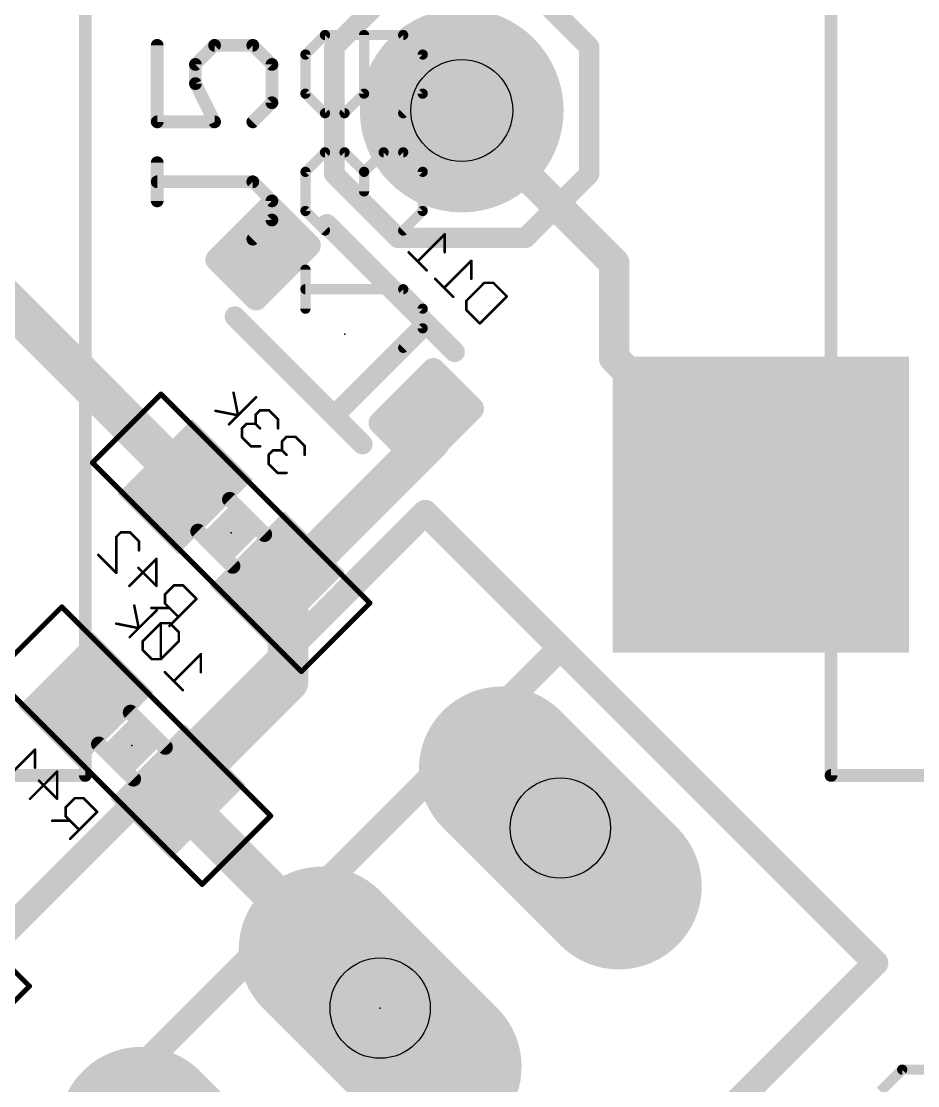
# Model space of a CAD drawing. Extents: x -76 to 580, y -41 to 95.
# Drawn here: x 292.28 to 301.21, y 15.35 to 25.96 of the extents above; entities that cross this region are included whole.
import ezdxf

# ---------------------------------------------------------------- set-up
doc = ezdxf.new("R2010")
doc.units = 0
for name, color, linetype in [('1', 22, 'CONTINUOUS'), ('16', 175, 'CONTINUOUS'), ('17', 82, 'CONTINUOUS'), ('21', 32, 'CONTINUOUS'), ('23', 7, 'CONTINUOUS'), ('24', 7, 'CONTINUOUS'), ('25', 253, 'CONTINUOUS'), ('26', 253, 'CONTINUOUS'), ('27', 253, 'CONTINUOUS'), ('28', 253, 'CONTINUOUS'), ('29', 253, 'CONTINUOUS'), ('30', 253, 'CONTINUOUS'), ('31', 253, 'CONTINUOUS'), ('32', 253, 'CONTINUOUS'), ('36', 253, 'CONTINUOUS'), ('40', 175, 'CONTINUOUS'), ('44', 253, 'CONTINUOUS'), ('51', 53, 'CONTINUOUS'), ('52', 253, 'CONTINUOUS')]:
    doc.layers.add(name, color=color, linetype=linetype)

# ---------------------------------------------------------------- blocks, each defined once
blk = doc.blocks.new('RECT100800X132800R30')
at = {"const_width": 0.0945}
blk.add_lwpolyline([(0.2677, -0.3205), (0.2677, 0.3205, 0.4142), (0.2205, 0.3678), (-0.2205, 0.3678, 0.4142), (-0.2677, 0.3205), (-0.2677, -0.3205, 0.4142), (-0.2205, -0.3678), (0.2205, -0.3678, 0.4142)], format="xyb", close=True, dxfattribs=at)
blk.add_solid([(-0.2441, -0.3441), (0.2441, -0.3441), (-0.2441, 0.3441), (0.2441, 0.3441)])
blk = doc.blocks.new('RECT125184X157184R30')
at = {"const_width": 0.1174}
blk.add_lwpolyline([(0.3325, -0.3738), (0.3325, 0.3738, 0.4142), (0.2738, 0.4325), (-0.2738, 0.4325, 0.4142), (-0.3325, 0.3738), (-0.3325, -0.3738, 0.4142), (-0.2738, -0.4325), (0.2738, -0.4325, 0.4142)], format="xyb", close=True, dxfattribs=at)
blk.add_solid([(-0.2992, -0.3992), (0.2992, -0.3992), (-0.2992, 0.3992), (0.2992, 0.3992)])
blk = doc.blocks.new('RECT')
blk.add_solid([(-0.5, -0.5), (0.5, -0.5), (-0.5, 0.5), (0.5, 0.5)])
blk = doc.blocks.new('ROUNDP')
at = {"const_width": 0.5}
blk.add_lwpolyline([(0, -0.25, 1), (0, 0.25, 1), (0, -0.25)], format="xyb", dxfattribs=at)
blk = doc.blocks.new('LONGP100')
at = {"const_width": 1}
blk.add_lwpolyline([(-0.5, 0), (0.5, 0)], dxfattribs=at)
at = {"const_width": 0.5}
for points in [[(-0.5, 0.25, 1), (-0.5, -0.25)], [(0.5, -0.25, 1), (0.5, 0.25)]]:
    blk.add_lwpolyline(points, format="xyb", dxfattribs=at)

msp = doc.modelspace()

# ---------------------------------------------------------------- linework, layer by layer
at = {"layer": '1', "const_width": 0.3048}
for points in [[(298.1869, 23.5494), (296.6667, 25.0697)], [(298.1869, 22.603), (298.1869, 23.5494)], [(299.6488, 21.1411), (298.1869, 22.603)]]:
    msp.add_lwpolyline(points, dxfattribs=at)
at = {"layer": '1', "const_width": 0.1524}
for points in [[(296.7205, 25.1236, 1), (296.6128, 25.0158)], [(298.2631, 23.5494, 1), (298.1107, 23.5494)], [(298.133, 23.4956, 1), (298.2408, 23.6033)], [(298.2408, 22.6569, 1), (298.133, 22.5491)], [(298.1107, 22.603, 1), (298.2631, 22.603)], [(299.5949, 21.0872, 1), (299.7027, 21.195)]]:
    msp.add_lwpolyline(points, format="xyb", dxfattribs=at)
at = {"layer": '16'}
for points, const_width in [([(290.4088, 24.8902), (293.9089, 21.39)], 0.4064), ([(296.3131, 21.9557), (296.3131, 22.0264)], 0.3048), ([(296.3485, 21.7789), (296.3485, 21.9203)], 0.4064), ([(296.3485, 21.9203), (296.3131, 21.9557)], 0.3048), ([(294.9342, 20.3647), (296.3485, 21.7789)], 0.4064), ([(293.9089, 21.39), (294.015, 21.2839)], 0.4064), ([(293.9089, 21.3193), (293.9089, 21.39)], 0.3048), ([(294.8282, 20.4), (294.8635, 20.3647)], 0.3048), ([(294.8635, 20.3647), (294.9342, 20.3647)], 0.3048), ([(294.9342, 19.3747), (294.9342, 20.3647)], 0.4064), ([(293.8382, 18.2787), (294.9342, 19.3747)], 0.4064), ([(293.8029, 18.2434), (293.8382, 18.2787)], 0.4064), ([(295.606, 16.4402), (293.8029, 18.2434)], 0.4064), ([(295.8888, 16.1574), (295.606, 16.4402)], 0.4064), ([(295.606, 16.3695), (295.606, 16.4402)], 0.3048), ([(295.8535, 16.122), (295.606, 16.3695)], 0.3048), ([(295.8888, 16.0867), (295.8888, 16.1574)], 0.4064)]:
    msp.add_lwpolyline(points, dxfattribs=dict(at, const_width=const_width))
for points, const_width in [([(296.3893, 22.0264, 1), (296.2369, 22.0264)], 0.1524), ([(296.4501, 21.9203, 1), (296.2468, 21.9203)], 0.2032), ([(296.367, 22.0095, 1), (296.2592, 21.9018)], 0.1524), ([(296.2369, 21.9557, 1), (296.3893, 21.9557)], 0.1524), ([(296.4203, 21.707, 1), (296.2766, 21.8507)], 0.2032), ([(296.2946, 21.8664, 1), (296.4023, 21.9742)], 0.1524), ([(296.2468, 21.7789, 1), (296.4501, 21.7789)], 0.2032), ([(293.9808, 21.4618, 1), (293.8371, 21.3181)], 0.2032), ([(293.8371, 21.3181, 1), (293.9808, 21.4618)], 0.2032), ([(293.9851, 21.39, 1), (293.8327, 21.39)], 0.1524), ([(293.9432, 21.2121, 1), (294.0868, 21.3558)], 0.2032), ([(293.8327, 21.3193, 1), (293.9851, 21.3193)], 0.1524), ([(294.8821, 20.4539, 1), (294.7743, 20.3461)], 0.1524), ([(294.8635, 20.4409, 1), (294.8635, 20.2885)], 0.1524), ([(295.0358, 20.3647, 1), (294.8326, 20.3647)], 0.2032), ([(294.8624, 20.4365, 1), (295.0061, 20.2928)], 0.2032), ([(294.8096, 20.3108, 1), (294.9174, 20.4186)], 0.1524), ([(294.9342, 20.2885, 1), (294.9342, 20.4409)], 0.1524), ([(295.0061, 19.3029, 1), (294.8624, 19.4466)], 0.2032), ([(294.8326, 19.3747, 1), (295.0358, 19.3747)], 0.2032), ([(293.9101, 18.2069, 1), (293.7664, 18.3506)], 0.2032), ([(293.8747, 18.3152, 1), (293.731, 18.1715)], 0.2032), ([(293.731, 18.3152, 1), (293.8747, 18.1715)], 0.2032), ([(293.7664, 18.3505, 1), (293.9101, 18.2069)], 0.2032), ([(295.6778, 16.5121, 1), (295.5341, 16.3684)], 0.2032), ([(295.5341, 16.3684, 1), (295.6778, 16.5121)], 0.2032), ([(295.6822, 16.4402, 1), (295.5298, 16.4402)], 0.1524), ([(295.6599, 16.4234, 1), (295.5521, 16.3156)], 0.1524), ([(295.5298, 16.3695, 1), (295.6822, 16.3695)], 0.1524), ([(295.9904, 16.1574, 1), (295.7872, 16.1574)], 0.2032), ([(295.817, 16.0855, 1), (295.9607, 16.2292)], 0.2032), ([(295.7996, 16.0682, 1), (295.9074, 16.1759)], 0.1524), ([(295.7872, 16.0867, 1), (295.9904, 16.0867)], 0.2032)]:
    msp.add_lwpolyline(points, format="xyb", dxfattribs=dict(at, const_width=const_width))
at = {"layer": '21', "const_width": 0.254}
for points in [[(290.9143, 15.673), (296.3025, 21.0612)], [(296.3025, 21.0612), (297.6495, 19.7141)], [(292.2614, 14.326), (297.6495, 19.7141)], [(297.6495, 19.7141), (300.7926, 16.571)], [(300.7926, 16.571), (295.4045, 11.1829)]]:
    msp.add_lwpolyline(points, dxfattribs=at)
at = {"layer": '21', "const_width": 0.127}
for points in [[(296.3474, 21.1061, 1), (296.2576, 21.0163)], [(296.3474, 21.0163, 1), (296.2576, 21.1061)], [(297.6944, 19.759, 1), (297.6046, 19.6692)], [(297.6944, 19.6692, 1), (297.6046, 19.759)], [(297.6046, 19.6692, 1), (297.6944, 19.759)], [(300.8375, 16.5261, 1), (300.7477, 16.6159)], [(300.7477, 16.5261, 1), (300.8375, 16.6159)]]:
    msp.add_lwpolyline(points, format="xyb", dxfattribs=at)
at = {"layer": '23'}
msp.add_point((295.8535, 16.122), dxfattribs=at)
at = {"layer": '24'}
for p in [(295.4999, 22.8395), (294.3686, 20.8597), (293.3786, 18.7383)]:
    msp.add_point(p, dxfattribs=at)
at = {"layer": '25'}
for points, const_width in [([(295.3035, 25.8221), (295.1086, 25.6272)], 0.1016), ([(296.0831, 25.8221), (295.3035, 25.8221)], 0.1016), ([(295.6933, 25.2374), (295.6933, 25.8221)], 0.1016), ([(296.278, 25.6272), (296.0831, 25.8221)], 0.1016), ([(293.6304, 25.7191), (293.6304, 24.9564)], 0.127), ([(294.0117, 25.5284), (294.2024, 25.7191)], 0.127), ([(294.2024, 25.7191), (294.5837, 25.7191)], 0.127), ([(294.5837, 25.7191), (294.7744, 25.5284)], 0.127), ([(295.1086, 25.6272), (295.1086, 25.2374)], 0.1016), ([(296.278, 25.2374), (296.278, 25.6272)], 0.1016), ([(294.0117, 25.3377), (294.0117, 25.5284)], 0.127), ([(294.7744, 25.5284), (294.7744, 25.1471)], 0.127), ([(294.2024, 24.9564), (294.0117, 25.3377)], 0.127), ([(295.1086, 25.2374), (295.3035, 25.0425)], 0.1016), ([(295.4984, 25.0425), (295.6933, 25.2374)], 0.1016), ([(296.0831, 25.0425), (296.278, 25.2374)], 0.1016), ([(294.7744, 25.1471), (294.5837, 24.9564)], 0.127), ([(295.3035, 25.0425), (295.4984, 25.0425)], 0.1016), ([(293.6304, 24.9564), (294.2024, 24.9564)], 0.127), ([(295.1086, 24.4578), (295.3035, 24.6527)], 0.1016), ([(295.3035, 24.6527), (295.4984, 24.6527)], 0.1016), ([(295.4984, 24.6527), (295.6933, 24.4578)], 0.1016), ([(295.6933, 24.4578), (295.8882, 24.6527)], 0.1016), ([(295.8882, 24.6527), (296.0831, 24.6527)], 0.1016), ([(296.0831, 24.6527), (296.278, 24.4578)], 0.1016), ([(293.6304, 24.1684), (293.6304, 24.5497)], 0.127), ([(294.5837, 24.359), (293.6304, 24.359)], 0.127), ([(294.7744, 24.1684), (294.5837, 24.359)], 0.127), ([(295.1086, 24.068), (295.1086, 24.4578)], 0.1016), ([(295.6933, 24.4578), (295.6933, 24.2629)], 0.1016), ([(296.278, 24.4578), (296.278, 24.068)], 0.1016), ([(294.7744, 23.9777), (294.7744, 24.1684)], 0.127), ([(295.3035, 23.8731), (295.1086, 24.068)], 0.1016), ([(296.278, 24.068), (296.0831, 23.8731)], 0.1016), ([(294.5837, 23.787), (294.7744, 23.9777)], 0.127), ([(295.1086, 23.0935), (295.1086, 23.4833)], 0.1016), ([(296.0831, 23.2884), (295.1086, 23.2884)], 0.1016), ([(296.278, 23.0935), (296.0831, 23.2884)], 0.1016), ([(296.278, 22.8986), (296.278, 23.0935)], 0.1016), ([(296.0831, 22.7037), (296.278, 22.8986)], 0.1016)]:
    msp.add_lwpolyline(points, dxfattribs=dict(at, const_width=const_width))
for points, const_width in [([(295.3035, 25.8475, 1), (295.3035, 25.7967)], 0.0508), ([(295.3214, 25.8042, 1), (295.2855, 25.8401)], 0.0508), ([(295.7187, 25.8221, 1), (295.6679, 25.8221)], 0.0508), ([(296.101, 25.8401, 1), (296.0651, 25.8042)], 0.0508), ([(296.0831, 25.7967, 1), (296.0831, 25.8475)], 0.0508), ([(293.6621, 25.7191, 1), (293.5986, 25.7191)], 0.0635), ([(294.2024, 25.7508, 1), (294.2024, 25.6873)], 0.0635), ([(294.2248, 25.6966, 1), (294.1799, 25.7415)], 0.0635), ([(294.6061, 25.7415, 1), (294.5612, 25.6966)], 0.0635), ([(294.5837, 25.6873, 1), (294.5837, 25.7508)], 0.0635), ([(295.134, 25.6272, 1), (295.0832, 25.6272)], 0.0508), ([(296.3034, 25.6272, 1), (296.2526, 25.6272)], 0.0508), ([(293.9892, 25.5509, 1), (294.0342, 25.506)], 0.0635), ([(294.0435, 25.5284, 1), (293.98, 25.5284)], 0.0635), ([(294.8061, 25.5284, 1), (294.7426, 25.5284)], 0.0635), ([(294.7519, 25.506, 1), (294.7968, 25.5509)], 0.0635), ([(295.0906, 25.6452, 1), (295.1265, 25.6093)], 0.0508), ([(296.26, 25.6093, 1), (296.2959, 25.6452)], 0.0508), ([(294.0401, 25.3519, 1), (293.9833, 25.3235)], 0.0635), ([(293.98, 25.3377, 1), (294.0435, 25.3377)], 0.0635), ([(295.1265, 25.2554, 1), (295.0906, 25.2195)], 0.0508), ([(295.0832, 25.2374, 1), (295.134, 25.2374)], 0.0508), ([(295.6679, 25.2374, 1), (295.7187, 25.2374)], 0.0508), ([(295.7112, 25.2195, 1), (295.6753, 25.2554)], 0.0508), ([(296.2526, 25.2374, 1), (296.3034, 25.2374)], 0.0508), ([(296.2959, 25.2195, 1), (296.26, 25.2554)], 0.0508), ([(294.7426, 25.1471, 1), (294.8061, 25.1471)], 0.0635), ([(294.7968, 25.1246, 1), (294.7519, 25.1695)], 0.0635), ([(295.3035, 25.0679, 1), (295.3035, 25.0171)], 0.0508), ([(295.2855, 25.0246, 1), (295.3214, 25.0605)], 0.0508), ([(295.4804, 25.0605, 1), (295.5163, 25.0246)], 0.0508), ([(295.4984, 25.0171, 1), (295.4984, 25.0679)], 0.0508), ([(296.0651, 25.0605, 1), (296.101, 25.0246)], 0.0508), ([(293.6304, 24.9882, 1), (293.6304, 24.9247)], 0.0635), ([(293.5986, 24.9564, 1), (293.6621, 24.9564)], 0.0635), ([(294.174, 24.9422, 1), (294.2308, 24.9706)], 0.0635), ([(294.2024, 24.9247, 1), (294.2024, 24.9882)], 0.0635), ([(294.5612, 24.9789, 1), (294.6061, 24.934)], 0.0635), ([(295.3035, 24.6781, 1), (295.3035, 24.6273)], 0.0508), ([(295.3214, 24.6348, 1), (295.2855, 24.6707)], 0.0508), ([(295.5163, 24.6707, 1), (295.4804, 24.6348)], 0.0508), ([(295.4984, 24.6273, 1), (295.4984, 24.6781)], 0.0508), ([(295.8882, 24.6781, 1), (295.8882, 24.6273)], 0.0508), ([(295.9061, 24.6348, 1), (295.8702, 24.6707)], 0.0508), ([(296.101, 24.6707, 1), (296.0651, 24.6348)], 0.0508), ([(296.0831, 24.6273, 1), (296.0831, 24.6781)], 0.0508), ([(293.6621, 24.5497, 1), (293.5986, 24.5497)], 0.0635), ([(293.6304, 24.3908, 1), (293.6304, 24.3273)], 0.0635), ([(294.6061, 24.3815, 1), (294.5612, 24.3366)], 0.0635), ([(294.5837, 24.3273, 1), (294.5837, 24.3908)], 0.0635), ([(295.134, 24.4578, 1), (295.0832, 24.4578)], 0.0508), ([(295.0906, 24.4758, 1), (295.1265, 24.4399)], 0.0508), ([(295.7187, 24.4578, 1), (295.6679, 24.4578)], 0.0508), ([(295.6753, 24.4758, 1), (295.7112, 24.4399)], 0.0508), ([(295.6753, 24.4399, 1), (295.7112, 24.4758)], 0.0508), ([(296.3034, 24.4578, 1), (296.2526, 24.4578)], 0.0508), ([(296.26, 24.4399, 1), (296.2959, 24.4758)], 0.0508), ([(293.5986, 24.1684, 1), (293.6621, 24.1684)], 0.0635), ([(294.8061, 24.1684, 1), (294.7426, 24.1684)], 0.0635), ([(294.7519, 24.1459, 1), (294.7968, 24.1908)], 0.0635), ([(295.6679, 24.2629, 1), (295.7187, 24.2629)], 0.0508), ([(295.1265, 24.086, 1), (295.0906, 24.0501)], 0.0508), ([(295.0832, 24.068, 1), (295.134, 24.068)], 0.0508), ([(296.2526, 24.068, 1), (296.3034, 24.068)], 0.0508), ([(296.2959, 24.0501, 1), (296.26, 24.086)], 0.0508), ([(294.7426, 23.9777, 1), (294.8061, 23.9777)], 0.0635), ([(294.7968, 23.9552, 1), (294.7519, 24.0001)], 0.0635), ([(295.2855, 23.8552, 1), (295.3214, 23.8911)], 0.0508), ([(296.0651, 23.8911, 1), (296.101, 23.8552)], 0.0508), ([(294.5612, 23.8095, 1), (294.6061, 23.7646)], 0.0635), ([(295.134, 23.4833, 1), (295.0832, 23.4833)], 0.0508), ([(295.1086, 23.3138, 1), (295.1086, 23.263)], 0.0508), ([(296.101, 23.3064, 1), (296.0651, 23.2705)], 0.0508), ([(296.0831, 23.263, 1), (296.0831, 23.3138)], 0.0508), ([(296.3034, 23.0935, 1), (296.2526, 23.0935)], 0.0508), ([(296.26, 23.0756, 1), (296.2959, 23.1115)], 0.0508), ([(295.0832, 23.0935, 1), (295.134, 23.0935)], 0.0508), ([(296.2526, 22.8986, 1), (296.3034, 22.8986)], 0.0508), ([(296.2959, 22.8807, 1), (296.26, 22.9166)], 0.0508), ([(296.0651, 22.7217, 1), (296.101, 22.6858)], 0.0508)]:
    msp.add_lwpolyline(points, format="xyb", dxfattribs=dict(at, const_width=const_width))
at = {"layer": '26', "const_width": 0.0254}
for points in [[(296.4975, 23.836), (296.2279, 23.5664)], [(296.4975, 23.6563), (296.4975, 23.836)], [(296.3178, 23.4765), (296.138, 23.6563)], [(296.7621, 23.5714), (296.4925, 23.3018)], [(296.7621, 23.3917), (296.7621, 23.5714)], [(296.5824, 23.2119), (296.4026, 23.3917)], [(296.7121, 23.172), (296.8919, 23.3518)], [(296.8919, 23.3518), (296.9818, 23.3518)], [(296.9818, 23.3518), (297.1166, 23.2169)], [(296.7121, 23.0821), (296.7121, 23.172)], [(297.1166, 23.2169), (296.847, 22.9473)], [(296.847, 22.9473), (296.7121, 23.0821)], [(293.2233, 20.8198), (293.2682, 20.8648)], [(293.2233, 20.4603), (293.2233, 20.8198)], [(293.2682, 20.8648), (293.3581, 20.8648)], [(293.3581, 20.8648), (293.448, 20.7749)], [(293.448, 20.7749), (293.448, 20.685)], [(293.0435, 20.6401), (293.2233, 20.4603)], [(293.353, 20.3305), (293.6227, 20.6002)], [(293.6227, 20.6002), (293.6227, 20.3305)], [(293.6227, 20.3305), (293.4429, 20.5103)], [(293.7974, 20.3356), (293.7075, 20.2457)], [(293.8873, 20.3356), (293.7974, 20.3356)], [(294.0221, 20.2008), (293.8873, 20.3356)], [(293.7075, 20.2457), (293.7075, 20.1558)], [(293.7075, 20.1558), (293.8423, 20.021)], [(293.7525, 19.9311), (294.0221, 20.2008)], [(293.7525, 20.1109), (293.5727, 20.1109)], [(292.4131, 18.6985), (292.1434, 18.4289)], [(292.4131, 18.5188), (292.4131, 18.6985)], [(292.3631, 18.2092), (292.6327, 18.4789)], [(292.6327, 18.4789), (292.6327, 18.2092)], [(292.6327, 18.2092), (292.453, 18.389)], [(292.8075, 18.2143), (292.7176, 18.1244)], [(292.8973, 18.2143), (292.8075, 18.2143)], [(293.0322, 18.0794), (292.8973, 18.2143)], [(292.7176, 18.1244), (292.7176, 18.0345)], [(292.7176, 18.0345), (292.8524, 17.8997)], [(292.7625, 17.8098), (293.0322, 18.0794)], [(292.7625, 17.9896), (292.5828, 17.9896)]]:
    msp.add_lwpolyline(points, dxfattribs=at)
at = {"layer": '26', "const_width": 0.0127}
for points in [[(296.5039, 23.836, 1), (296.4912, 23.836)], [(296.502, 23.8315, 1), (296.493, 23.8405)], [(296.1425, 23.6608, 1), (296.1335, 23.6518)], [(296.4912, 23.6563, 1), (296.5039, 23.6563)], [(296.2234, 23.5709, 1), (296.2324, 23.5619)], [(296.7685, 23.5714, 1), (296.7558, 23.5714)], [(296.7666, 23.5669, 1), (296.7576, 23.5759)], [(296.3133, 23.472, 1), (296.3222, 23.481)], [(296.4071, 23.3962, 1), (296.3981, 23.3872)], [(296.7558, 23.3917, 1), (296.7685, 23.3917)], [(296.8919, 23.3581, 1), (296.8919, 23.3454)], [(296.8964, 23.3473, 1), (296.8874, 23.3562)], [(296.9863, 23.3562, 1), (296.9773, 23.3473)], [(296.9818, 23.3454, 1), (296.9818, 23.3581)], [(296.488, 23.3063, 1), (296.497, 23.2973)], [(296.5779, 23.2074, 1), (296.5868, 23.2164)], [(296.7185, 23.172, 1), (296.7058, 23.172)], [(296.7077, 23.1765, 1), (296.7166, 23.1675)], [(297.1211, 23.2125, 1), (297.1121, 23.2214)], [(297.1121, 23.2125, 1), (297.1211, 23.2214)], [(296.7166, 23.0866, 1), (296.7077, 23.0776)], [(296.7058, 23.0821, 1), (296.7185, 23.0821)], [(296.8425, 22.9518, 1), (296.8515, 22.9428)], [(296.8425, 22.9428, 1), (296.8515, 22.9518)], [(293.2296, 20.8198, 1), (293.2169, 20.8198)], [(293.2188, 20.8243, 1), (293.2277, 20.8154)], [(293.2682, 20.8711, 1), (293.2682, 20.8584)], [(293.2727, 20.8603, 1), (293.2637, 20.8693)], [(293.3626, 20.8693, 1), (293.3536, 20.8603)], [(293.3581, 20.8584, 1), (293.3581, 20.8711)], [(293.4543, 20.7749, 1), (293.4416, 20.7749)], [(293.4416, 20.685, 1), (293.4543, 20.685)], [(293.4435, 20.7704, 1), (293.4524, 20.7794)], [(293.048, 20.6446, 1), (293.039, 20.6356)], [(293.629, 20.6002, 1), (293.6163, 20.6002)], [(293.6272, 20.5957, 1), (293.6182, 20.6047)], [(293.4474, 20.5148, 1), (293.4384, 20.5058)], [(293.2169, 20.4603, 1), (293.2296, 20.4603)], [(293.2188, 20.4558, 1), (293.2277, 20.4648)], [(293.3486, 20.335, 1), (293.3575, 20.3261)], [(293.6163, 20.3305, 1), (293.629, 20.3305)], [(293.6182, 20.3261, 1), (293.6272, 20.335)], [(293.7974, 20.3419, 1), (293.7974, 20.3292)], [(293.8019, 20.3311, 1), (293.7929, 20.3401)], [(293.8918, 20.3401, 1), (293.8828, 20.3311)], [(293.8873, 20.3292, 1), (293.8873, 20.3419)], [(293.7139, 20.2457, 1), (293.7012, 20.2457)], [(293.703, 20.2502, 1), (293.712, 20.2412)], [(293.712, 20.1603, 1), (293.703, 20.1513)], [(293.7012, 20.1558, 1), (293.7139, 20.1558)], [(294.0266, 20.1963, 1), (294.0176, 20.2053)], [(294.0176, 20.1963, 1), (294.0266, 20.2053)], [(293.5727, 20.1172, 1), (293.5727, 20.1045)], [(293.7525, 20.1045, 1), (293.7525, 20.1172)], [(293.8379, 20.0165, 1), (293.8468, 20.0255)], [(293.748, 19.9356, 1), (293.757, 19.9266)], [(292.4194, 18.6985, 1), (292.4067, 18.6985)], [(292.4176, 18.694, 1), (292.4086, 18.703)], [(292.4067, 18.5188, 1), (292.4194, 18.5188)], [(292.6391, 18.4789, 1), (292.6264, 18.4789)], [(292.6372, 18.4744, 1), (292.6282, 18.4834)], [(292.4575, 18.3935, 1), (292.4485, 18.3845)], [(292.3586, 18.2137, 1), (292.3676, 18.2047)], [(292.6264, 18.2092, 1), (292.6391, 18.2092)], [(292.6282, 18.2047, 1), (292.6372, 18.2137)], [(292.8075, 18.2206, 1), (292.8075, 18.2079)], [(292.8119, 18.2098, 1), (292.803, 18.2187)], [(292.9018, 18.2187, 1), (292.8928, 18.2098)], [(292.8973, 18.2079, 1), (292.8973, 18.2206)], [(292.7239, 18.1244, 1), (292.7112, 18.1244)], [(292.7131, 18.1289, 1), (292.7221, 18.1199)], [(292.7221, 18.039, 1), (292.7131, 18.03)], [(292.7112, 18.0345, 1), (292.7239, 18.0345)], [(293.0366, 18.075, 1), (293.0277, 18.0839)], [(293.0277, 18.075, 1), (293.0366, 18.0839)], [(292.5828, 17.9959, 1), (292.5828, 17.9832)], [(292.7625, 17.9832, 1), (292.7625, 17.9959)], [(292.8479, 17.8952, 1), (292.8569, 17.9042)], [(292.758, 17.8143, 1), (292.767, 17.8053)]]:
    msp.add_lwpolyline(points, format="xyb", dxfattribs=at)
at = {"layer": '27', "const_width": 0.1016}
for points in [[(300.8428, 15.2932), (301.0585, 15.509)], [(301.0585, 15.509), (301.2742, 15.509)]]:
    msp.add_lwpolyline(points, dxfattribs=at)
at = {"layer": '27', "const_width": 0.0508}
for points in [[(301.0585, 15.5344, 1), (301.0585, 15.4836)], [(301.0765, 15.491, 1), (301.0405, 15.5269)]]:
    msp.add_lwpolyline(points, format="xyb", dxfattribs=at)
at = {"layer": '28', "const_width": 0.0254}
for points in [[(294.3466, 21.9413), (294.6162, 22.2109)], [(294.4365, 22.0312), (294.3915, 22.2559)], [(294.2118, 22.0761), (294.4365, 22.0312)], [(294.6561, 22.0811), (294.6112, 22.0362)], [(294.746, 22.0811), (294.6561, 22.0811)], [(294.8359, 21.9913), (294.746, 22.0811)], [(294.6112, 22.0362), (294.6112, 21.9463)], [(294.8359, 21.9014), (294.8359, 21.9913)], [(294.5213, 21.9463), (294.4764, 21.9014)], [(294.4764, 21.9014), (294.4764, 21.8115)], [(294.6112, 21.9463), (294.5213, 21.9463)], [(294.6112, 21.9463), (294.6561, 21.9014)], [(294.4764, 21.8115), (294.5663, 21.7216)], [(294.9207, 21.8165), (294.8758, 21.7716)], [(294.8758, 21.7716), (294.8758, 21.6817)], [(295.0106, 21.8165), (294.9207, 21.8165)], [(295.1005, 21.7266), (295.0106, 21.8165)], [(294.5663, 21.7216), (294.6561, 21.7216)], [(294.7859, 21.6817), (294.741, 21.6368)], [(294.741, 21.6368), (294.741, 21.5469)], [(294.8758, 21.6817), (294.7859, 21.6817)], [(294.8758, 21.6817), (294.9207, 21.6368)], [(295.1005, 21.6368), (295.1005, 21.7266)], [(294.741, 21.5469), (294.8309, 21.457)], [(294.8309, 21.457), (294.9207, 21.457)], [(293.3566, 19.82), (293.6263, 20.0896)], [(293.4465, 19.9098), (293.4016, 20.1345)], [(293.2218, 19.9548), (293.4465, 19.9098)], [(293.6662, 19.9598), (293.4864, 19.78)], [(293.7561, 19.9598), (293.6662, 19.9598)], [(293.6662, 19.6003), (293.6662, 19.9598)], [(293.846, 19.8699), (293.7561, 19.9598)], [(293.8459, 19.78), (293.846, 19.8699)], [(293.4864, 19.78), (293.4864, 19.6902)], [(293.6662, 19.6003), (293.8459, 19.78)], [(293.4864, 19.6902), (293.5763, 19.6003)], [(294.0656, 19.6503), (293.796, 19.3806)], [(294.0656, 19.4705), (294.0656, 19.6503)], [(293.5763, 19.6003), (293.6662, 19.6003)], [(293.8859, 19.2907), (293.7061, 19.4705)]]:
    msp.add_lwpolyline(points, dxfattribs=at)
at = {"layer": '28', "const_width": 0.0127}
for points in [[(294.3978, 22.2571, 1), (294.3853, 22.2546)], [(294.6207, 22.2064, 1), (294.6117, 22.2154)], [(294.213, 22.0823, 1), (294.2105, 22.0699)], [(294.6561, 22.0875, 1), (294.6561, 22.0748)], [(294.6606, 22.0766, 1), (294.6516, 22.0856)], [(294.7505, 22.0856, 1), (294.7415, 22.0766)], [(294.746, 22.0748, 1), (294.746, 22.0875)], [(294.4302, 22.0299, 1), (294.4427, 22.0324)], [(294.4352, 22.0249, 1), (294.4377, 22.0374)], [(294.6175, 22.0362, 1), (294.6048, 22.0362)], [(294.6067, 22.0407, 1), (294.6157, 22.0317)], [(294.8422, 21.9912, 1), (294.8295, 21.9913)], [(294.8314, 21.9868, 1), (294.8404, 21.9957)], [(294.3421, 21.9458, 1), (294.3511, 21.9368)], [(294.4827, 21.9014, 1), (294.47, 21.9014)], [(294.4719, 21.9059, 1), (294.4809, 21.8969)], [(294.5213, 21.9527, 1), (294.5213, 21.94)], [(294.5258, 21.9418, 1), (294.5168, 21.9508)], [(294.6157, 21.9508, 1), (294.6067, 21.9418)], [(294.6048, 21.9463, 1), (294.6175, 21.9463)], [(294.6112, 21.94, 1), (294.6112, 21.9527)], [(294.6517, 21.8969, 1), (294.6606, 21.9059)], [(294.8295, 21.9014, 1), (294.8422, 21.9014)], [(294.4809, 21.816, 1), (294.4719, 21.807)], [(294.47, 21.8115, 1), (294.4827, 21.8115)], [(294.8713, 21.7761, 1), (294.8803, 21.7671)], [(294.8822, 21.7716, 1), (294.8695, 21.7716)], [(294.9207, 21.8229, 1), (294.9207, 21.8102)], [(294.9252, 21.812, 1), (294.9163, 21.821)], [(295.0151, 21.821, 1), (295.0061, 21.812)], [(295.0106, 21.8102, 1), (295.0106, 21.8229)], [(294.5663, 21.728, 1), (294.5663, 21.7153)], [(294.5618, 21.7171, 1), (294.5707, 21.7261)], [(294.6561, 21.7153, 1), (294.6561, 21.728)], [(294.7473, 21.6368, 1), (294.7346, 21.6368)], [(294.7365, 21.6413, 1), (294.7455, 21.6323)], [(294.7859, 21.6881, 1), (294.7859, 21.6754)], [(294.7904, 21.6772, 1), (294.7814, 21.6862)], [(294.8803, 21.6862, 1), (294.8713, 21.6772)], [(294.8695, 21.6817, 1), (294.8822, 21.6817)], [(294.8758, 21.6754, 1), (294.8758, 21.6881)], [(294.9163, 21.6323, 1), (294.9252, 21.6413)], [(295.1068, 21.7266, 1), (295.0942, 21.7266)], [(295.096, 21.7222, 1), (295.105, 21.7311)], [(294.7455, 21.5514, 1), (294.7365, 21.5424)], [(294.7346, 21.5469, 1), (294.7473, 21.5469)], [(295.0941, 21.6368, 1), (295.1068, 21.6368)], [(294.8309, 21.4634, 1), (294.8309, 21.4507)], [(294.8264, 21.4525, 1), (294.8354, 21.4615)], [(294.9207, 21.4507, 1), (294.9207, 21.4634)], [(293.4078, 20.1358, 1), (293.3954, 20.1333)], [(293.6308, 20.0851, 1), (293.6218, 20.0941)], [(293.2231, 19.961, 1), (293.2206, 19.9485)], [(293.6662, 19.9662, 1), (293.6662, 19.9535)], [(293.6725, 19.9598, 1), (293.6598, 19.9598)], [(293.6707, 19.9553, 1), (293.6617, 19.9643)], [(293.7606, 19.9643, 1), (293.7516, 19.9553)], [(293.7561, 19.9535, 1), (293.7561, 19.9662)], [(293.4403, 19.9086, 1), (293.4528, 19.9111)], [(293.4453, 19.9036, 1), (293.4478, 19.9161)], [(293.8523, 19.8699, 1), (293.8396, 19.8699)], [(293.8415, 19.8654, 1), (293.8504, 19.8744)], [(293.3522, 19.8244, 1), (293.3611, 19.8155)], [(293.4928, 19.78, 1), (293.4801, 19.78)], [(293.4819, 19.7845, 1), (293.4909, 19.7756)], [(293.8396, 19.78, 1), (293.8523, 19.78)], [(293.8504, 19.7756, 1), (293.8415, 19.7845)], [(293.4909, 19.6947, 1), (293.4819, 19.6857)], [(293.4801, 19.6902, 1), (293.4928, 19.6902)], [(294.072, 19.6503, 1), (294.0593, 19.6503)], [(294.0701, 19.6458, 1), (294.0611, 19.6548)], [(293.5763, 19.6066, 1), (293.5763, 19.5939)], [(293.5718, 19.5958, 1), (293.5808, 19.6048)], [(293.6617, 19.6048, 1), (293.6707, 19.5958)], [(293.6598, 19.6003, 1), (293.6725, 19.6003)], [(293.6662, 19.5939, 1), (293.6662, 19.6066)], [(293.7106, 19.475, 1), (293.7016, 19.466)], [(294.0593, 19.4705, 1), (294.072, 19.4705)], [(293.7915, 19.3851, 1), (293.8005, 19.3761)], [(293.8814, 19.2863, 1), (293.8903, 19.2952)]]:
    msp.add_lwpolyline(points, format="xyb", dxfattribs=at)
at = {"layer": '40', "const_width": 0.0508}
for points in [[(293.6685, 22.2428), (292.9855, 21.5597)], [(295.7517, 20.1596), (293.6685, 22.2428)], [(292.9855, 21.5597), (295.0686, 19.4765)], [(295.0686, 19.4765), (295.7517, 20.1596)], [(292.6786, 20.1214), (291.9955, 19.4384)], [(294.7617, 18.0383), (292.6786, 20.1214)], [(291.9955, 19.4384), (294.0786, 17.3552)], [(292.3575, 16.3412), (290.2744, 18.4244)], [(294.0786, 17.3552), (294.7617, 18.0383)], [(291.6745, 15.6582), (292.3575, 16.3412)]]:
    msp.add_lwpolyline(points, dxfattribs=at)
at = {"layer": '40', "const_width": 0.0254}
for points in [[(293.6775, 22.2517, 1), (293.6595, 22.2338)], [(293.6775, 22.2338, 1), (293.6595, 22.2517)], [(292.9944, 21.5687, 1), (292.9765, 21.5507)], [(292.9765, 21.5687, 1), (292.9944, 21.5507)], [(295.7606, 20.1506, 1), (295.7427, 20.1686)], [(295.7427, 20.1506, 1), (295.7606, 20.1686)], [(292.6875, 20.1304, 1), (292.6696, 20.1124)], [(292.6875, 20.1124, 1), (292.6696, 20.1304)], [(295.0596, 19.4855, 1), (295.0776, 19.4676)], [(295.0596, 19.4676, 1), (295.0776, 19.4855)], [(294.7707, 18.0293, 1), (294.7527, 18.0473)], [(294.7527, 18.0293, 1), (294.7707, 18.0473)], [(294.0697, 17.3642, 1), (294.0876, 17.3462)], [(294.0697, 17.3462, 1), (294.0876, 17.3642)], [(292.3665, 16.3323, 1), (292.3486, 16.3502)], [(292.3486, 16.3323, 1), (292.3665, 16.3502)]]:
    msp.add_lwpolyline(points, format="xyb", dxfattribs=at)
at = {"layer": '44'}
for centre, radius in [((296.6667, 25.0697), 0.508), ((297.6495, 17.9181), 0.5), ((295.8535, 16.122), 0.5)]:
    msp.add_circle(centre, radius, dxfattribs=at)
at = {"layer": '51'}
for points, const_width in [([(292.9138, 33.9411), (292.9138, 18.4411)], 0.127), ([(300.3488, 18.4411), (300.3488, 33.9411)], 0.127), ([(295.3967, 25.7047), (296.0317, 26.3397)], 0.2032), ([(297.3016, 26.3397), (297.9366, 25.7047)], 0.2032), ([(295.3967, 24.4347), (295.3967, 25.7047)], 0.2032), ([(297.9366, 25.7047), (297.9366, 24.4347)], 0.2032), ([(295.3967, 24.4347), (296.0317, 23.7997)], 0.2032), ([(297.3016, 23.7997), (297.9366, 24.4347)], 0.2032), ([(296.0317, 23.7997), (297.3016, 23.7997)], 0.2032), ([(292.9138, 18.4411), (286.9138, 18.4411)], 0.127), ([(306.3488, 18.4411), (300.3488, 18.4411)], 0.127)]:
    msp.add_lwpolyline(points, dxfattribs=dict(at, const_width=const_width))
for points, const_width in [([(295.3607, 25.7406, 1), (295.4326, 25.6688)], 0.1016), ([(295.4475, 25.7047, 1), (295.3459, 25.7047)], 0.1016), ([(297.9874, 25.7047, 1), (297.8859, 25.7047)], 0.1016), ([(297.9007, 25.6688, 1), (297.9726, 25.7406)], 0.1016), ([(295.4326, 24.4706, 1), (295.3607, 24.3988)], 0.1016), ([(297.9726, 24.3988, 1), (297.9007, 24.4706)], 0.1016), ([(295.3459, 24.4347, 1), (295.4475, 24.4347)], 0.1016), ([(297.8859, 24.4347, 1), (297.9874, 24.4347)], 0.1016), ([(296.0317, 23.8505, 1), (296.0317, 23.7489)], 0.1016), ([(295.9957, 23.7638, 1), (296.0676, 23.8356)], 0.1016), ([(297.2657, 23.8356, 1), (297.3376, 23.7638)], 0.1016), ([(297.3016, 23.7489, 1), (297.3016, 23.8505)], 0.1016), ([(292.882, 18.4411, 1), (292.9455, 18.4411)], 0.0635), ([(292.9138, 18.4094, 1), (292.9138, 18.4729)], 0.0635), ([(300.3488, 18.4729, 1), (300.3488, 18.4094)], 0.0635), ([(300.3171, 18.4411, 1), (300.3806, 18.4411)], 0.0635)]:
    msp.add_lwpolyline(points, format="xyb", dxfattribs=dict(at, const_width=const_width))
at = {"layer": '52'}
for points, const_width in [([(296.3131, 22.9456), (295.3231, 23.9356)], 0.2032), ([(296.3131, 22.9456), (295.3231, 23.9356)], 0.2032), ([(295.3939, 22.0264), (294.4039, 23.0163)], 0.2032), ([(295.3939, 22.0264), (294.4039, 23.0163)], 0.2032), ([(296.3131, 22.9456), (295.3939, 22.0264)], 0.2032), ([(296.3131, 22.9456), (295.3939, 22.0264)], 0.2032), ([(296.5959, 22.6628), (296.3131, 22.9456)], 0.2032), ([(296.5959, 22.6628), (296.3131, 22.9456)], 0.2032), ([(295.6767, 21.7435), (295.3939, 22.0264)], 0.2032), ([(295.6767, 21.7435), (295.3939, 22.0264)], 0.2032), ([(294.7002, 20.8448), (294.3537, 21.1913)], 0.1524), ([(294.0369, 20.8745), (294.3834, 20.528)], 0.1524), ([(293.7102, 18.7235), (293.3638, 19.07)], 0.1524), ([(293.047, 18.7532), (293.3935, 18.4067)], 0.1524)]:
    msp.add_lwpolyline(points, dxfattribs=dict(at, const_width=const_width))
for points, const_width in [([(295.3591, 23.9715, 1), (295.2872, 23.8996)], 0.1016), ([(295.3591, 23.9715, 1), (295.2872, 23.8996)], 0.1016), ([(294.4398, 23.0522, 1), (294.368, 22.9804)], 0.1016), ([(294.4398, 23.0522, 1), (294.368, 22.9804)], 0.1016), ([(296.349, 22.9815, 1), (296.2772, 22.9097)], 0.1016), ([(296.349, 22.9815, 1), (296.2772, 22.9097)], 0.1016), ([(296.349, 22.9097, 1), (296.2772, 22.9815)], 0.1016), ([(296.349, 22.9097, 1), (296.2772, 22.9815)], 0.1016), ([(296.2772, 22.9097, 1), (296.349, 22.9815)], 0.1016), ([(296.2772, 22.9097, 1), (296.349, 22.9815)], 0.1016), ([(296.56, 22.6268, 1), (296.6319, 22.6987)], 0.1016), ([(296.56, 22.6268, 1), (296.6319, 22.6987)], 0.1016), ([(295.4298, 22.0623, 1), (295.3579, 21.9905)], 0.1016), ([(295.4298, 22.0623, 1), (295.3579, 21.9905)], 0.1016), ([(295.3579, 22.0623, 1), (295.4298, 21.9905)], 0.1016), ([(295.3579, 22.0623, 1), (295.4298, 21.9905)], 0.1016), ([(295.3579, 21.9905, 1), (295.4298, 22.0623)], 0.1016), ([(295.3579, 21.9905, 1), (295.4298, 22.0623)], 0.1016), ([(295.6408, 21.7076, 1), (295.7126, 21.7795)], 0.1016), ([(295.6408, 21.7076, 1), (295.7126, 21.7795)], 0.1016), ([(294.3806, 21.2182, 1), (294.3268, 21.1643)], 0.0762), ([(294.0639, 20.9014, 1), (294.01, 20.8476)], 0.0762), ([(294.6732, 20.8179, 1), (294.7271, 20.8717)], 0.0762), ([(294.3565, 20.5011, 1), (294.4103, 20.555)], 0.0762), ([(293.3907, 19.0969, 1), (293.3368, 19.043)], 0.0762), ([(293.0739, 18.7801, 1), (293.02, 18.7262)], 0.0762), ([(293.6833, 18.6965, 1), (293.7372, 18.7504)], 0.0762), ([(293.3665, 18.3798, 1), (293.4204, 18.4336)], 0.0762)]:
    msp.add_lwpolyline(points, format="xyb", dxfattribs=dict(at, const_width=const_width))

# ---------------------------------------------------------------- block references
at = {"layer": '1', "xscale": 2.8, "yscale": 2.8}
msp.add_blockref('RECT', (299.6488, 21.1411), dxfattribs=at)
at = {"layer": '16', "rotation": 135}
for p in [(294.6868, 23.6527), (296.3131, 22.0264)]:
    msp.add_blockref('RECT100800X132800R30', p, dxfattribs=at)
at = {"layer": '16', "xscale": 0.7, "yscale": 0.9, "rotation": 315}
for p in [(293.9089, 21.3193), (294.8282, 20.4), (292.919, 19.1979), (293.8382, 18.2787)]:
    msp.add_blockref('RECT', p, dxfattribs=at)
at = {"layer": '17'}
for name, p, xscale, yscale, rotation in [('ROUNDP', (296.6667, 25.0697), 1.8796, 1.8796, 180), ('ROUNDP', (296.6667, 25.0697), 1.8796, 1.8796, 180), ('LONGP100', (297.6495, 17.9181), 1.5, 1.5, 135), ('LONGP100', (297.6495, 17.9181), 1.5, 1.5, 135), ('LONGP100', (295.8535, 16.122), 1.5, 1.5, 135), ('LONGP100', (295.8535, 16.122), 1.5, 1.5, 135), ('LONGP100', (294.0574, 14.326), 1.5, 1.5, 135), ('LONGP100', (294.0574, 14.326), 1.5, 1.5, 135)]:
    msp.add_blockref(name, p, dxfattribs=dict(at, xscale=xscale, yscale=yscale, rotation=rotation))
at = {"layer": '29'}
for name, p, xscale, yscale, rotation in [('ROUNDP', (296.6667, 25.0697), 2.032, 2.032, 180), ('LONGP100', (297.6495, 17.9181), 1.6524, 1.6524, 135), ('LONGP100', (295.8535, 16.122), 1.6524, 1.6524, 135), ('LONGP100', (294.0574, 14.326), 1.6524, 1.6524, 135)]:
    msp.add_blockref(name, p, dxfattribs=dict(at, xscale=xscale, yscale=yscale, rotation=rotation))
at = {"layer": '29', "xscale": 2.9524, "yscale": 2.9524}
msp.add_blockref('RECT', (299.6488, 21.1411), dxfattribs=at)
at = {"layer": '30'}
for name, p, xscale, yscale, rotation in [('ROUNDP', (296.6667, 25.0697), 2.032, 2.032, 180), ('RECT', (293.9089, 21.3193), 0.8524, 1.0524, 315), ('RECT', (294.8282, 20.4), 0.8524, 1.0524, 315), ('RECT', (292.919, 19.1979), 0.8524, 1.0524, 315), ('LONGP100', (297.6495, 17.9181), 1.6524, 1.6524, 135), ('RECT', (293.8382, 18.2787), 0.8524, 1.0524, 315), ('LONGP100', (295.8535, 16.122), 1.6524, 1.6524, 135), ('LONGP100', (294.0574, 14.326), 1.6524, 1.6524, 135)]:
    msp.add_blockref(name, p, dxfattribs=dict(at, xscale=xscale, yscale=yscale, rotation=rotation))
at = {"layer": '30', "rotation": 135}
for p in [(294.6868, 23.6527), (296.3131, 22.0264)]:
    msp.add_blockref('RECT125184X157184R30', p, dxfattribs=at)
at = {"layer": '31', "xscale": 2.8, "yscale": 2.8}
msp.add_blockref('RECT', (299.6488, 21.1411), dxfattribs=at)
at = {"layer": '32', "rotation": 135}
for p in [(294.6868, 23.6527), (296.3131, 22.0264)]:
    msp.add_blockref('RECT100800X132800R30', p, dxfattribs=at)
at = {"layer": '32', "xscale": 0.7, "yscale": 0.9, "rotation": 315}
for p in [(293.9089, 21.3193), (294.8282, 20.4), (292.919, 19.1979), (293.8382, 18.2787)]:
    msp.add_blockref('RECT', p, dxfattribs=at)
at = {"layer": '36', "xscale": 0.3998, "yscale": 0.6, "rotation": 315}
for p in [(294.3686, 20.8597), (293.3786, 18.7383)]:
    msp.add_blockref('RECT', p, dxfattribs=at)
at = {"layer": '51'}
for p, xscale, yscale, rotation in [((296.6667, 25.0697), 0.508, 0.508, 90), ((299.5988, 21.1411), 1.5, 1.5, 270)]:
    msp.add_blockref('RECT', p, dxfattribs=dict(at, xscale=xscale, yscale=yscale, rotation=rotation))
at = {"layer": '52', "xscale": 0.3, "yscale": 0.5999, "rotation": 315}
for p in [(294.0863, 21.1487), (294.661, 20.574), (293.0964, 19.0274), (293.6711, 18.4527)]:
    msp.add_blockref('RECT', p, dxfattribs=at)

doc.saveas('drawing.dxf')
